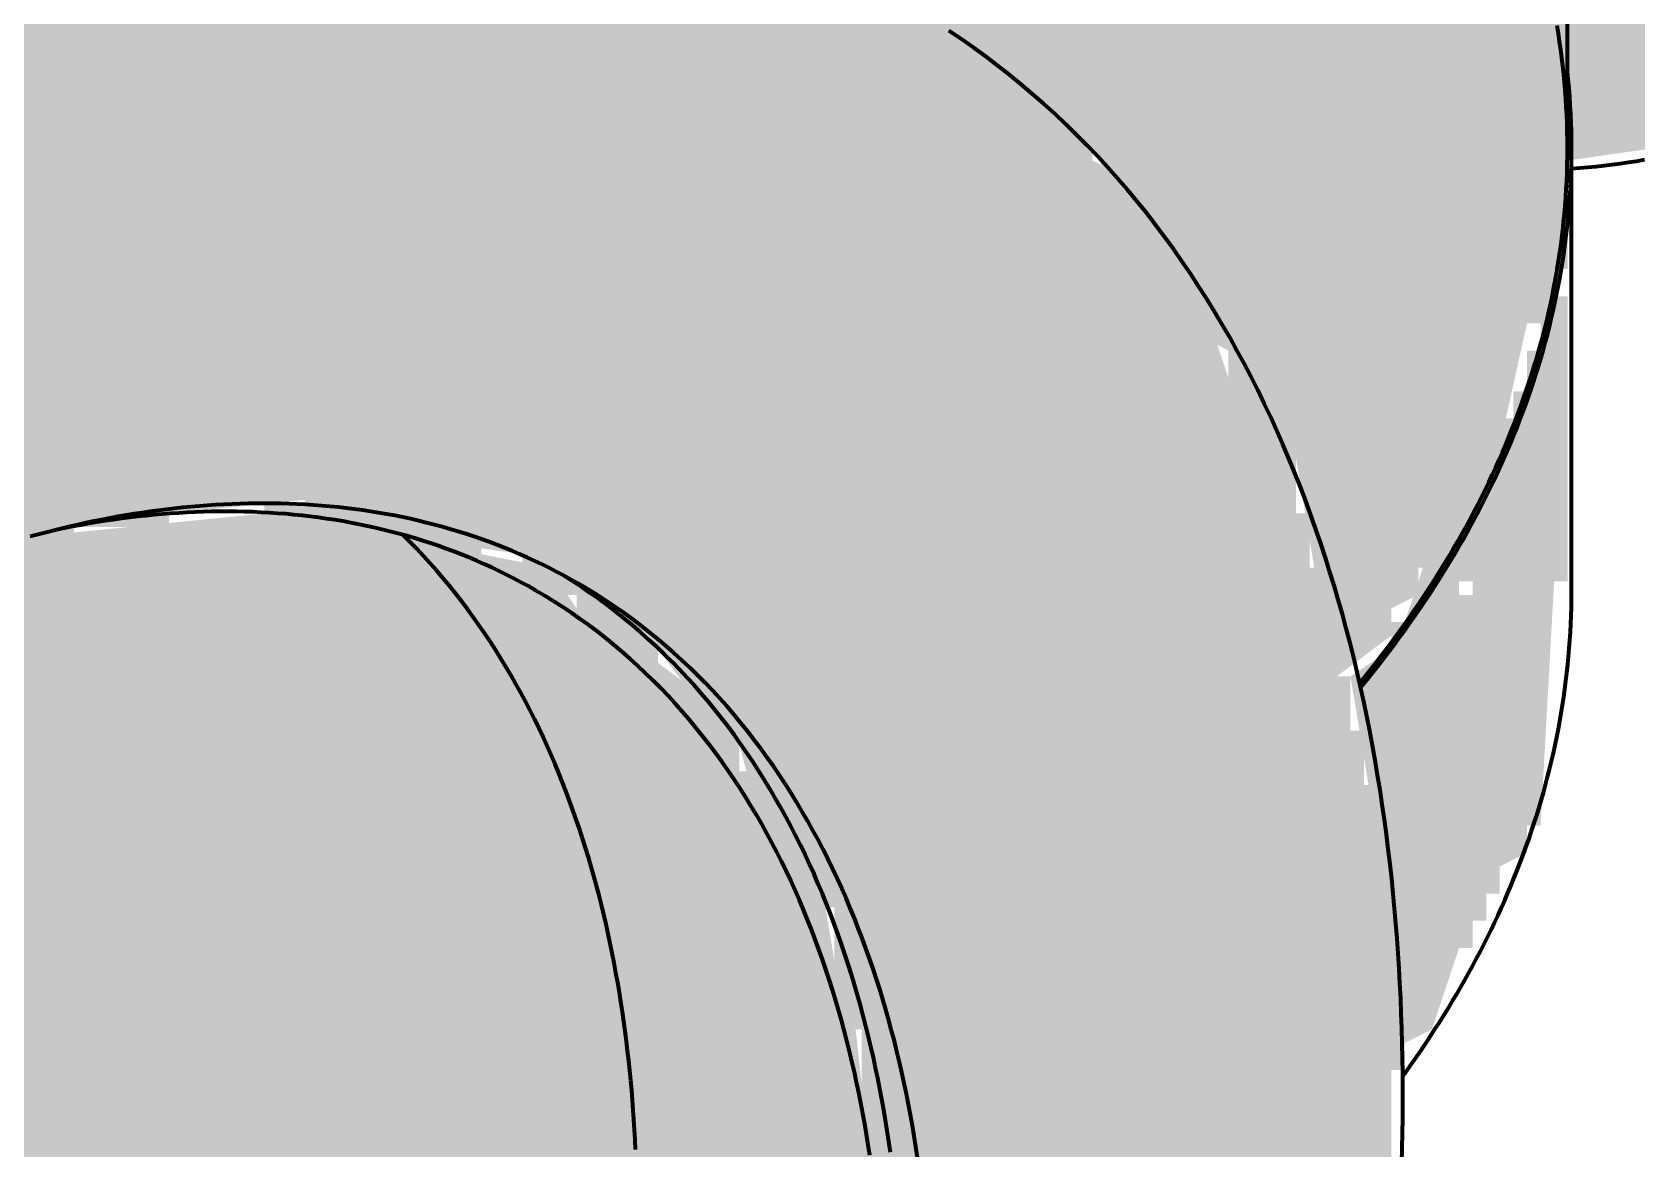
# Model space of a CAD drawing. Header units: millimetres. Extents: x 0 to 420, y 0 to 297.
# Drawn here: x 238.85 to 250.67, y 168.28 to 176.51 of the extents above; entities that cross this region are included whole.
import ezdxf

# ---------------------------------------------------------------- set-up
doc = ezdxf.new("R2010")
doc.units = ezdxf.units.MM
doc.layers.add('01-VISIBLE', color=7, linetype='CONTINUOUS', lineweight=70)
doc.layers.add('13-GRAFICA', color=30, linetype='CONTINUOUS', lineweight=18)

msp = doc.modelspace()

# ---------------------------------------------------------------- hatches: boundary and pattern name
at = {"layer": '13-GRAFICA', "true_color": 0x202020}
h = msp.add_hatch(color=7, dxfattribs=at)
h.dxf.hatch_style = 1
h.paths.add_polyline_path([(250.1581, 180.9606), (250.3581, 180.9606), (250.4581, 180.7606), (250.6581, 180.7606), (250.6581, 180.6606), (250.8581, 180.6606), (250.8581, 180.5606), (251.0581, 180.5606), (251.0581, 180.4606), (251.2581, 180.4606), (251.2581, 180.3606), (251.5581, 180.3606), (251.5581, 180.2606), (251.7581, 180.2606), (251.7581, 180.1606), (251.9581, 180.1606), (251.9581, 180.0606), (252.2581, 180.0606), (252.2581, 180.1606), (252.3581, 180.1606), (252.3581, 181.0606), (252.4581, 181.0606), (252.4581, 186.1606), (252.5581, 186.1606), (252.6581, 189.0606), (252.7581, 189.0606), (252.7581, 190.0606), (252.8581, 190.0606), (252.9581, 191.5606), (253.0581, 191.5606), (253.1581, 192.7606), (253.2581, 192.7606), (253.2581, 193.2606), (253.3581, 193.2606), (253.3581, 193.8606), (253.4581, 193.8606), (253.4581, 194.4606), (253.5581, 194.4606), (253.5581, 195.0606), (253.6581, 195.0606), (253.6581, 195.6606), (253.7581, 195.6606), (253.7581, 196.2606), (253.8581, 196.2606), (253.8581, 196.8606), (253.9581, 196.8606), (253.9581, 197.4606), (254.0581, 197.4606), (254.0581, 198.0606), (254.1581, 198.0606), (254.2581, 199.5606), (254.3581, 199.5606), (254.5581, 204.5606), (254.4581, 204.5606), (254.4581, 206.6606), (254.3581, 206.6606), (254.2581, 208.9606), (254.1581, 208.9606), (254.0581, 210.5606), (253.9581, 210.5606), (253.9581, 211.2606), (253.8581, 211.2606), (253.8581, 211.9606), (253.7581, 211.9606), (253.7581, 212.6606), (253.6581, 212.6606), (253.6581, 213.3606), (253.5581, 213.3606), (253.3581, 215.4606), (253.2581, 215.4606), (253.2581, 216.1606), (253.1581, 216.1606), (253.0581, 217.5606), (252.9581, 217.5606), (252.8581, 219.3606), (252.7581, 219.3606), (252.7581, 220.4606), (252.6581, 220.4606), (252.5581, 223.5606), (252.4581, 223.5606), (252.4581, 228.7606), (252.3581, 228.7606), (252.3581, 229.8606), (252.2581, 229.8606), (252.2581, 230.2606), (252.1581, 230.2606), (252.1581, 230.7606), (252.0581, 230.7606), (252.0581, 231.1606), (251.9581, 231.1606), (251.9581, 231.6606), (251.8581, 231.6606), (251.8581, 231.8606), (251.7581, 231.8606), (251.7581, 232.1606), (251.6581, 232.1606), (251.6581, 232.4606), (251.5581, 232.4606), (251.3581, 233.3606), (251.2581, 233.3606), (251.2581, 233.5606), (251.1581, 233.5606), (251.1581, 233.7606), (251.0581, 233.7606), (251.0581, 233.9606), (250.9581, 233.9606), (250.9581, 234.1606), (250.8581, 234.1606), (250.8581, 234.3606), (250.7581, 234.3606), (250.7581, 234.5606), (250.6581, 234.5606), (250.6581, 234.8606), (250.5581, 234.8606), (250.4581, 235.2606), (250.2581, 235.3606), (250.1581, 235.7606), (249.9581, 235.8606), (249.9581, 236.0606), (249.7581, 236.1606), (249.7581, 236.3606), (249.5581, 236.4606), (249.5581, 236.6606), (249.4581, 236.6606), (249.4581, 236.8606), (249.1581, 237.0606), (249.1581, 237.2606), (249.0581, 237.2606), (249.0581, 237.3606), (248.7581, 237.5606), (248.7581, 237.7606), (248.2581, 238.1606), (248.2581, 238.3606), (247.9581, 238.4606), (247.9581, 238.5606), (247.6581, 238.7606), (247.6581, 241.5606), (247.5581, 241.5606), (247.5581, 242.2606), (247.4581, 242.2606), (247.4581, 242.6606), (247.3581, 242.6606), (247.3581, 242.9606), (247.2581, 242.9606), (247.2581, 243.3606), (247.1581, 243.3606), (247.1581, 243.5606), (247.0581, 243.5606), (247.0581, 243.7606), (246.9581, 243.7606), (246.7581, 244.3606), (246.5581, 244.4606), (246.4581, 244.8606), (246.7581, 244.8606), (246.7581, 244.9606), (247.7581, 244.9606), (247.7581, 245.0606), (248.2581, 245.0606), (248.2581, 244.9606), (249.0581, 244.8606), (249.0581, 244.7606), (249.3581, 244.7606), (249.3581, 244.6606), (249.7581, 244.6606), (249.7581, 244.5606), (249.9581, 244.5606), (250.0581, 244.3606), (250.6581, 244.1606), (250.7581, 243.9606), (250.9581, 243.9606), (250.9581, 243.8606), (251.1581, 243.8606), (251.2581, 243.6606), (251.4581, 243.6606), (251.5581, 243.4606), (251.7581, 243.4606), (252.3581, 242.7606), (252.5581, 242.7606), (252.5581, 242.6606), (253.7581, 241.5606), (253.7581, 241.3606), (253.8581, 241.3606), (253.8581, 241.2606), (254.2581, 240.9606), (254.2581, 240.7606), (254.6581, 240.4606), (254.6581, 240.2606), (254.8581, 240.1606), (254.8581, 239.9606), (254.9581, 239.9606), (255.0581, 239.6606), (255.2581, 239.5606), (255.3581, 239.1606), (255.4581, 239.1606), (255.5581, 238.8606), (255.7581, 238.7606), (255.7581, 238.5606), (255.8581, 238.5606), (255.8581, 238.3606), (255.9581, 238.3606), (255.9581, 238.1606), (256.0581, 238.1606), (256.0581, 237.9606), (256.1581, 237.9606), (256.1581, 237.7606), (256.2581, 237.7606), (256.2581, 237.5606), (256.3581, 237.5606), (256.3581, 237.3606), (256.4581, 237.3606), (256.4581, 237.1606), (256.5581, 237.1606), (256.5581, 236.9606), (256.6581, 236.9606), (256.6581, 236.7606), (256.7581, 236.7606), (256.7581, 236.5606), (256.8581, 236.5606), (256.8581, 236.3606), (256.9581, 236.3606), (256.9581, 236.0606), (257.0581, 236.0606), (257.0581, 235.7606), (257.1581, 235.7606), (257.1581, 235.4606), (257.2581, 235.4606), (257.4581, 234.5606), (257.5581, 234.5606), (257.5581, 234.3606), (257.6581, 234.3606), (257.6581, 233.8606), (257.7581, 233.8606), (257.8581, 232.9606), (257.9581, 232.9606), (258.0581, 232.0606), (258.1581, 232.0606), (258.1581, 230.8606), (258.2581, 230.8606), (258.2581, 225.7606), (258.3581, 225.7606), (258.3581, 224.0606), (258.4581, 224.0606), (258.5581, 221.4606), (258.6581, 221.4606), (258.7581, 219.7606), (258.8581, 219.7606), (258.8581, 219.0606), (258.9581, 219.0606), (258.9581, 218.3606), (259.0581, 218.3606), (259.2581, 216.2606), (259.3581, 216.2606), (259.3581, 215.5606), (259.4581, 215.5606), (259.4581, 214.8606), (259.5581, 214.8606), (259.7581, 212.7606), (259.8581, 212.7606), (259.9581, 211.1606), (260.0581, 211.1606), (260.1581, 208.8606), (260.2581, 208.8606), (260.2581, 206.7606), (260.3581, 206.7606), (260.3581, 204.4606), (260.2581, 204.4606), (260.2581, 202.5606), (260.1581, 202.5606), (260.0581, 200.4606), (259.9581, 200.4606), (259.9581, 199.7606), (259.8581, 199.7606), (259.8581, 199.1606), (259.7581, 199.1606), (259.7581, 198.5606), (259.6581, 198.5606), (259.4581, 196.7606), (259.3581, 196.7606), (259.2581, 195.6606), (259.1581, 195.6606), (259.1581, 195.0606), (259.0581, 195.0606), (259.0581, 194.4606), (258.9581, 194.4606), (258.9581, 193.8606), (258.8581, 193.8606), (258.8581, 193.2606), (258.7581, 193.2606), (258.6581, 191.7606), (258.5581, 191.7606), (258.5581, 190.7606), (258.4581, 190.7606), (258.3581, 187.7606), (258.2581, 187.7606), (258.2581, 182.8606), (258.1581, 182.8606), (258.1581, 181.9606), (258.0581, 181.9606), (257.9581, 181.1606), (257.8581, 181.1606), (257.8581, 180.9606), (257.7581, 180.9606), (257.7581, 180.6606), (257.6581, 180.6606), (257.6581, 180.3606), (257.5581, 180.3606), (257.4581, 179.8606), (257.0581, 179.5606), (257.0581, 179.3606), (256.7581, 179.1606), (256.7581, 178.9606), (256.6581, 178.9606), (256.2581, 178.4606), (256.0581, 178.4606), (256.0581, 178.3606), (255.8581, 178.3606), (255.7581, 178.1606), (255.1581, 177.9606), (255.0581, 177.7606), (254.7581, 177.7606), (254.5581, 177.4606), (253.9581, 177.2606), (253.8581, 177.0606), (253.6581, 177.0606), (253.6581, 176.9606), (253.4581, 176.9606), (253.4581, 176.8606), (253.2581, 176.8606), (253.2581, 176.7606), (252.9581, 176.7606), (252.7581, 176.4606), (252.5581, 176.4606), (252.4581, 176.2606), (252.0581, 176.1606), (251.9581, 175.9606), (251.7581, 175.9606), (251.7581, 175.8606), (251.5581, 175.8606), (251.5581, 175.7606), (250.1581, 175.5606)])
at = {"layer": '13-GRAFICA', "true_color": 0xb21820}
h = msp.add_hatch(color=7, dxfattribs=at)
h.dxf.hatch_style = 1
h.paths.add_polyline_path([(224.6581, 220.7606), (224.6581, 220.6606), (224.9581, 220.6606), (224.9581, 220.5606), (225.2581, 220.5606), (225.2581, 220.4606), (225.5581, 220.4606), (225.5581, 220.3606), (226.4581, 220.1606), (226.4581, 220.0606), (226.6581, 220.0606), (226.6581, 219.9606), (226.9581, 219.9606), (226.9581, 219.8606), (227.2581, 219.8606), (227.2581, 219.7606), (227.5581, 219.7606), (227.5581, 219.6606), (228.5581, 219.5606), (228.5581, 219.4606), (229.0581, 219.4606), (229.0581, 219.3606), (229.6581, 219.3606), (229.6581, 219.2606), (230.1581, 219.2606), (230.1581, 219.1606), (230.7581, 219.1606), (230.7581, 219.0606), (231.2581, 219.0606), (231.2581, 218.9606), (234.0581, 218.9606), (234.0581, 218.8606), (236.4581, 218.9606), (236.4581, 219.0606), (237.3581, 219.0606), (237.3581, 219.1606), (238.9581, 219.2606), (238.9581, 219.3606), (239.3581, 219.3606), (239.3581, 219.4606), (239.7581, 219.4606), (239.7581, 219.5606), (240.9581, 219.7606), (240.9581, 219.8606), (241.2581, 219.8606), (241.2581, 219.9606), (242.0581, 220.0606), (242.0581, 220.1606), (242.3581, 220.1606), (242.3581, 220.2606), (242.5581, 220.2606), (242.5581, 220.3606), (242.8581, 220.3606), (242.8581, 220.4606), (243.0581, 220.4606), (243.0581, 220.5606), (243.2581, 220.5606), (243.2581, 220.6606), (243.4581, 220.6606), (243.4581, 220.7606), (243.6581, 220.7606), (243.6581, 220.8606), (243.9581, 220.8606), (243.9581, 220.9606), (244.1581, 220.9606), (244.1581, 221.0606), (244.3581, 221.0606), (244.3581, 221.1606), (244.8581, 221.2606), (244.8581, 221.3606), (245.1581, 221.4606), (245.1581, 210.6606), (245.0581, 210.6606), (245.0581, 210.4606), (244.8581, 210.3606), (244.8581, 210.1606), (244.6581, 210.0606), (244.6581, 209.8606), (244.3581, 209.6606), (244.3581, 209.4606), (244.2581, 209.4606), (244.1581, 209.1606), (244.0581, 209.1606), (244.0581, 204.1606), (244.2581, 204.1606), (244.2581, 204.0606), (244.6581, 204.1606), (244.7581, 204.3606), (245.3581, 204.5606), (245.4581, 204.7606), (245.8581, 204.8606), (245.9581, 205.0606), (246.1581, 205.0606), (246.1581, 205.1606), (246.3581, 205.1606), (246.3581, 205.2606), (246.5581, 205.2606), (246.6581, 205.4606), (246.8581, 205.4606), (246.8581, 205.5606), (247.1581, 205.6606), (247.1581, 210.0606), (247.3581, 210.0606), (247.3581, 210.1606), (247.6581, 210.3606), (247.6581, 223.3606), (247.7581, 223.3606), (247.7581, 223.5606), (248.1581, 223.8606), (248.1581, 224.0606), (248.4581, 224.2606), (248.4581, 224.4606), (248.8581, 224.7606), (248.8581, 224.9606), (249.1581, 225.1606), (249.1581, 225.3606), (249.3581, 225.4606), (249.4581, 225.9606), (249.5581, 225.9606), (249.5581, 226.2606), (249.6581, 226.2606), (249.6581, 226.5606), (249.7581, 226.5606), (249.7581, 226.8606), (249.8581, 226.8606), (249.8581, 227.1606), (249.9581, 227.1606), (249.9581, 227.4606), (250.1581, 227.5606), (250.1581, 175.0606), (250.0581, 175.0606), (250.0581, 174.8606), (249.9581, 174.8606), (249.9581, 174.3606), (249.8581, 174.3606), (249.6581, 173.4606), (249.5581, 173.4606), (249.5581, 173.2606), (249.4581, 173.2606), (249.4581, 172.8606), (249.1581, 172.7606), (249.1581, 172.5606), (249.0581, 172.5606), (249.0581, 172.3606), (248.8581, 172.2606), (248.8581, 172.0606), (248.4581, 171.7606), (248.4581, 172.1606), (248.3581, 172.1606), (248.1581, 173.3606), (247.9581, 173.4606), (247.8581, 173.8606), (247.6581, 173.9606), (247.6581, 174.1606), (247.4581, 174.2606), (247.3581, 174.6606), (247.1581, 174.7606), (247.0581, 175.1606), (246.8581, 175.2606), (246.8581, 175.4606), (246.7581, 175.4606), (246.6581, 175.6606), (246.4581, 175.6606), (246.2581, 175.9606), (246.0581, 175.9606), (245.8581, 176.2606), (245.6581, 176.2606), (245.5581, 176.4606), (245.3581, 176.4606), (245.1581, 176.7606), (244.9581, 176.7606), (244.9581, 176.8606), (244.6581, 176.9606), (244.5581, 177.1606), (243.9581, 177.3606), (243.8581, 177.5606), (243.4581, 177.6606), (243.3581, 177.8606), (243.1581, 177.8606), (243.1581, 177.9606), (242.7581, 178.0606), (242.6581, 178.2606), (242.0581, 178.4606), (241.9581, 178.6606), (241.3581, 178.8606), (241.2581, 179.0606), (240.8581, 179.1606), (240.7581, 179.3606), (240.5581, 179.3606), (240.5581, 179.4606), (240.0581, 179.4606), (240.0581, 179.5606), (239.6581, 179.5606), (239.6581, 179.6606), (239.1581, 179.6606), (239.1581, 179.7606), (238.7581, 179.7606), (238.7581, 179.8606), (238.2581, 179.8606), (238.2581, 179.9606), (238.4581, 179.9606), (238.4581, 180.0606), (240.2581, 180.2606), (240.2581, 180.3606), (240.5581, 180.3606), (240.5581, 180.4606), (240.9581, 180.4606), (240.9581, 180.5606), (241.2581, 180.5606), (241.2581, 180.6606), (241.5581, 180.6606), (241.5581, 180.7606), (241.8581, 180.7606), (241.8581, 180.8606), (242.1581, 180.8606), (242.1581, 180.9606), (242.4581, 180.9606), (242.4581, 181.0606), (242.7581, 181.0606), (242.7581, 181.1606), (243.6581, 181.3606), (243.6581, 181.4606), (244.2581, 181.6606), (244.3581, 181.8606), (244.5581, 181.8606), (244.5581, 181.9606), (244.7581, 181.9606), (244.7581, 182.0606), (244.9581, 182.0606), (244.9581, 182.1606), (245.1581, 182.1606), (245.1581, 182.2606), (245.7581, 182.4606), (245.8581, 182.6606), (246.4581, 182.8606), (246.9581, 183.4606), (247.1581, 183.4606), (247.7581, 184.1606), (247.9581, 184.1606), (247.9581, 184.2606), (248.4581, 184.6606), (248.4581, 202.3606), (248.3581, 202.3606), (247.9581, 201.8606), (247.7581, 201.8606), (247.2581, 201.2606), (247.0581, 201.2606), (246.5581, 200.6606), (246.3581, 200.6606), (246.2581, 200.4606), (245.8581, 200.3606), (245.7581, 200.1606), (245.5581, 200.1606), (245.5581, 200.0606), (245.3581, 200.0606), (245.3581, 199.9606), (245.1581, 199.9606), (245.1581, 199.8606), (244.9581, 199.8606), (244.9581, 199.7606), (244.3581, 199.5606), (244.2581, 199.3606), (244.0581, 199.3606), (244.0581, 199.2606), (243.8581, 199.2606), (243.8581, 199.1606), (243.6581, 199.1606), (243.6581, 199.0606), (243.3581, 199.0606), (243.3581, 198.9606), (243.0581, 198.9606), (243.0581, 198.8606), (242.7581, 198.8606), (242.7581, 198.7606), (242.4581, 198.7606), (242.4581, 198.6606), (242.1581, 198.6606), (242.1581, 198.5606), (241.8581, 198.5606), (241.8581, 198.4606), (241.5581, 198.4606), (241.5581, 198.3606), (241.2581, 198.3606), (241.2581, 198.2606), (240.9581, 198.2606), (240.9581, 198.1606), (240.6581, 198.1606), (240.6581, 198.0606), (239.7581, 197.9606), (239.7581, 197.8606), (239.0581, 197.8606), (239.0581, 197.7606), (238.4581, 197.7606), (238.4581, 197.6606), (237.8581, 197.6606), (237.8581, 197.5606), (237.2581, 197.5606), (237.2581, 197.4606), (236.5581, 197.4606), (236.5581, 197.3606), (232.1581, 197.3606), (232.1581, 197.4606), (231.3581, 197.4606), (231.3581, 197.5606), (230.4581, 197.5606), (230.4581, 197.6606), (228.9581, 197.7606), (228.9581, 197.8606), (228.6581, 197.8606), (228.6581, 197.9606), (228.2581, 197.9606), (228.2581, 198.0606), (227.4581, 198.1606), (227.4581, 198.2606), (227.1581, 198.2606), (227.1581, 198.3606), (226.7581, 198.3606), (226.7581, 198.4606), (226.3581, 198.4606), (226.3581, 198.5606), (225.6581, 198.6606), (225.6581, 198.7606), (225.4581, 198.7606), (225.4581, 198.8606), (225.2581, 198.8606), (225.2581, 198.9606), (225.0581, 198.9606), (225.0581, 199.0606), (224.8581, 199.0606), (224.8581, 199.1606), (224.5581, 199.1606), (224.5581, 199.2606), (224.5581, 220.7606)])
at = {"layer": '13-GRAFICA', "true_color": 0x202020}
h = msp.add_hatch(color=7, dxfattribs=at)
h.dxf.hatch_style = 1
h.paths.add_polyline_path([(229.5581, 176.3606), (229.7581, 176.3606), (229.7581, 176.4606), (230.0581, 176.5606), (230.2581, 176.8606), (230.4581, 176.8606), (230.5581, 177.0606), (230.7581, 177.0606), (230.9581, 177.3606), (231.1581, 177.3606), (231.3581, 177.6606), (231.5581, 177.6606), (231.6581, 177.8606), (231.8581, 177.8606), (232.0581, 178.1606), (232.2581, 178.1606), (232.2581, 178.2606), (232.4581, 178.2606), (232.4581, 178.3606), (232.6581, 178.3606), (232.6581, 178.4606), (232.8581, 178.4606), (232.8581, 178.5606), (233.0581, 178.5606), (233.0581, 178.6606), (233.3581, 178.6606), (233.3581, 178.7606), (233.5581, 178.7606), (233.5581, 178.8606), (233.7581, 178.8606), (233.7581, 178.9606), (234.0581, 178.9606), (234.0581, 179.0606), (234.2581, 179.0606), (234.2581, 179.1606), (234.4581, 179.1606), (234.4581, 179.2606), (234.6581, 179.2606), (234.6581, 179.3606), (234.9581, 179.3606), (234.9581, 179.4606), (235.1581, 179.4606), (235.1581, 179.5606), (236.3581, 179.6606), (236.3581, 179.7606), (237.0581, 179.7606), (237.0581, 179.8606), (237.7581, 179.8606), (237.7581, 179.9606), (238.2581, 179.9606), (238.2581, 179.8606), (238.7581, 179.8606), (238.7581, 179.7606), (239.6581, 179.6606), (239.6581, 179.5606), (240.0581, 179.5606), (240.0581, 179.4606), (240.5581, 179.4606), (240.5581, 179.3606), (240.7581, 179.3606), (240.8581, 179.1606), (241.2581, 179.0606), (241.3581, 178.8606), (241.9581, 178.6606), (242.0581, 178.4606), (242.2581, 178.4606), (242.2581, 178.3606), (242.6581, 178.2606), (242.7581, 178.0606), (243.3581, 177.8606), (243.4581, 177.6606), (243.8581, 177.5606), (243.9581, 177.3606), (244.5581, 177.1606), (244.6581, 176.9606), (244.8581, 176.9606), (244.9581, 176.7606), (245.1581, 176.7606), (245.1581, 168.3606), (245.0581, 168.3606), (245.0581, 168.7606), (244.9581, 168.7606), (244.9581, 169.1606), (244.8581, 169.1606), (244.8581, 169.6606), (244.7581, 169.6606), (244.7581, 170.0606), (244.6581, 170.0606), (244.6581, 170.2606), (244.4581, 170.3606), (244.3581, 170.7606), (244.1581, 170.8606), (244.0581, 171.2606), (243.8581, 171.3606), (243.8581, 171.5606), (243.7581, 171.5606), (243.4581, 171.9606), (243.2581, 171.9606), (243.0581, 172.2606), (242.8581, 172.2606), (242.8581, 172.3606), (242.7581, 172.3606), (242.6581, 172.5606), (242.4581, 172.5606), (242.4581, 172.6606), (241.7581, 172.7606), (241.7581, 172.8606), (241.2581, 172.8606), (241.2581, 172.9606), (240.8581, 172.9606), (240.8581, 173.0606), (239.8581, 172.9606), (239.8581, 172.8606), (239.1581, 172.8606), (239.1581, 172.7606), (238.5581, 172.7606), (238.5581, 172.6606), (238.3581, 172.6606), (238.3581, 172.5606), (238.1581, 172.5606), (238.1581, 172.4606), (237.9581, 172.4606), (237.9581, 172.3606), (237.6581, 172.3606), (237.6581, 172.2606), (237.4581, 172.2606), (237.4581, 172.1606), (237.2581, 172.1606), (237.2581, 172.0606), (236.9581, 172.0606), (236.9581, 171.9606), (236.5581, 171.8606), (236.4581, 171.6606), (236.2581, 171.6606), (236.1581, 171.4606), (235.9581, 171.4606), (235.7581, 171.1606), (235.5581, 171.1606), (235.4581, 170.9606), (235.2581, 170.9606), (235.0581, 170.6606), (234.8581, 170.6606), (234.7581, 170.4606), (234.5581, 170.4606), (234.5581, 170.3606), (232.3581, 168.2606), (232.3581, 168.0606), (232.0581, 167.8606), (232.0581, 167.6606), (231.8581, 167.5606), (231.8581, 167.3606), (231.5581, 167.1606), (231.5581, 166.9606), (231.2581, 166.7606), (231.2581, 166.5606), (231.0581, 166.4606), (231.0581, 166.2606), (230.9581, 166.2606), (230.9581, 166.1606), (230.7581, 166.0606), (230.7581, 165.8606), (230.5581, 165.7606), (230.5581, 165.5606), (230.4581, 165.5606), (230.4581, 165.3606), (230.3581, 165.3606), (230.3581, 165.1606), (230.2581, 165.1606), (230.2581, 164.9606), (230.1581, 164.9606), (229.9581, 164.3606), (229.7581, 164.2606), (229.7581, 164.0606), (229.6581, 164.0606), (229.6581, 163.8606), (229.5581, 163.8606), (229.5581, 163.6606), (229.4581, 163.6606), (229.4581, 163.4606), (229.3581, 163.4606), (229.3581, 163.2606), (229.2581, 163.2606), (229.2581, 163.0606), (229.1581, 163.0606), (229.0581, 162.4606), (228.9581, 162.4606), (228.9581, 162.2606), (228.8581, 162.2606), (228.6581, 161.3606), (228.5581, 161.3606), (228.5581, 161.1606), (228.4581, 161.1606), (228.4581, 160.8606), (228.3581, 160.8606), (228.3581, 160.5606), (228.2581, 160.5606), (228.2581, 160.2606), (228.1581, 160.2606), (228.1581, 159.6606), (228.0581, 159.6606), (228.0581, 159.1606), (227.9581, 159.1606), (227.9581, 158.6606), (227.8581, 158.6606), (227.8581, 158.0606), (227.7581, 158.0606), (227.7581, 174.5006)])
h = msp.add_hatch(color=7, dxfattribs=at)
h.dxf.hatch_style = 1
h.paths.add_polyline_path([(245.3581, 176.4606), (245.5581, 176.4606), (245.6581, 176.2606), (245.8581, 176.2606), (246.0581, 175.9606), (246.2581, 175.9606), (246.4581, 175.6606), (246.6581, 175.6606), (246.6581, 175.5606), (246.8581, 175.4606), (246.8581, 175.2606), (247.0581, 175.1606), (247.1581, 174.7606), (247.3581, 174.6606), (247.4581, 174.2606), (247.5581, 174.2606), (247.6581, 173.9606), (247.8581, 173.8606), (247.9581, 173.4606), (248.1581, 173.3606), (248.1581, 172.9606), (248.2581, 172.9606), (248.2581, 172.5606), (248.3581, 172.5606), (248.3581, 172.1606), (248.4581, 172.1606), (248.4581, 171.7606), (248.5581, 171.7606), (248.5581, 171.3606), (248.6581, 171.3606), (248.6581, 170.9606), (248.7581, 170.9606), (248.7581, 170.5606), (248.8581, 170.5606), (248.8581, 166.6606), (248.7581, 166.6606), (248.7581, 166.1606), (248.6581, 166.1606), (248.6581, 165.6606), (248.5581, 165.6606), (248.5581, 165.0606), (248.4581, 165.0606), (248.4581, 164.5606), (248.3581, 164.5606), (248.1581, 163.0606), (248.0581, 163.0606), (247.9581, 162.4606), (247.8581, 162.4606), (247.8581, 162.2606), (247.7581, 162.2606), (247.5581, 161.3606), (247.4581, 161.3606), (247.4581, 161.1606), (247.3581, 161.1606), (247.3581, 160.8606), (247.2581, 160.8606), (247.0581, 159.9606), (246.9581, 159.9606), (246.9581, 159.7606), (246.8581, 159.7606), (246.8581, 159.4606), (246.7581, 159.4606), (246.7581, 159.2606), (246.6581, 159.2606), (246.6581, 159.0606), (246.5581, 159.0606), (246.5581, 158.8606), (246.4581, 158.8606), (246.4581, 158.6606), (246.3581, 158.6606), (246.3581, 158.4606), (246.2581, 158.4606), (246.2581, 158.2606), (246.1581, 158.2606), (245.9581, 157.6606), (245.7581, 157.5606), (245.7581, 157.3606), (245.6581, 157.3606), (245.6581, 157.1606), (245.5581, 157.1606), (245.5581, 156.9606), (245.4581, 156.9606), (245.4581, 156.7606), (245.3581, 156.7606), (245.1581, 156.1606), (245.1581, 165.0606), (245.1581, 168.3606), (245.1581, 176.7606)])
at = {"layer": '13-GRAFICA', "true_color": 0xffd200}
h = msp.add_hatch(color=7, dxfattribs=at)
h.dxf.hatch_style = 1
h.paths.add_polyline_path([(249.4581, 173.2606), (249.5581, 173.2606), (249.5581, 173.4606), (249.6581, 173.4606), (249.6581, 173.6606), (249.7581, 173.6606), (249.7581, 173.8606), (249.8581, 173.8606), (249.8581, 174.1606), (249.9581, 174.1606), (249.9581, 174.8606), (250.0581, 174.8606), (250.0581, 175.0606), (250.1581, 175.0606), (250.1581, 174.7606), (250.0581, 174.7606), (250.0581, 174.5606), (250.1581, 174.5606), (250.1581, 172.4606), (250.0581, 172.4606), (249.9581, 170.6606), (249.8581, 170.6606), (249.8581, 170.4606), (249.6581, 170.3606), (249.6581, 170.1606), (249.5581, 170.1606), (249.5581, 169.9606), (249.4581, 169.9606), (249.4581, 172.3606), (249.4581, 172.4606), (249.4581, 172.8606)])
at = {"layer": '13-GRAFICA', "true_color": 0xa5a8ac}
h = msp.add_hatch(color=7, dxfattribs=at)
h.dxf.hatch_style = 1
h.paths.add_polyline_path([(238.5581, 172.6606), (238.5581, 172.7606), (240.5581, 172.9606), (240.5581, 173.0606), (241.2581, 172.9606), (241.2581, 172.8606), (241.7581, 172.8606), (241.7581, 172.7606), (242.1581, 172.7606), (242.1581, 172.6606), (242.6581, 172.5606), (242.8581, 172.2606), (243.0581, 172.2606), (243.2581, 171.9606), (243.4581, 171.9606), (243.4581, 171.8606), (243.8581, 171.5606), (243.8581, 171.3606), (244.0581, 171.2606), (244.0581, 171.0606), (244.1581, 171.0606), (244.1581, 170.8606), (244.3581, 170.7606), (244.4581, 170.3606), (244.6581, 170.2606), (244.7581, 169.6606), (244.8581, 169.6606), (244.9581, 168.7606), (245.0581, 168.7606), (245.0581, 168.3606), (245.1581, 168.3606), (245.1581, 165.0606), (245.0581, 165.0606), (245.0581, 164.4606), (244.9581, 164.4606), (244.7581, 162.9606), (244.6581, 162.9606), (244.6581, 162.5606), (244.5581, 162.5606), (244.5581, 162.3606), (244.4581, 162.3606), (244.4581, 162.0606), (244.3581, 162.0606), (244.1581, 161.1606), (244.0581, 161.1606), (244.0581, 160.9606), (243.9581, 160.9606), (243.7581, 160.0606), (243.6581, 160.0606), (243.5581, 159.6606), (243.3581, 159.5606), (243.3581, 159.3606), (243.2581, 159.3606), (243.2581, 159.1606), (243.1581, 159.1606), (243.1581, 158.9606), (243.0581, 158.9606), (243.0581, 158.7606), (242.9581, 158.7606), (242.7581, 158.1606), (242.5581, 158.0606), (242.5581, 157.8606), (242.4581, 157.8606), (242.2581, 157.2606), (241.9581, 157.0606), (241.9581, 156.8606), (241.7581, 156.7606), (241.7581, 156.5606), (241.4581, 156.3606), (241.4581, 156.1606), (241.1581, 155.9606), (241.1581, 155.7606), (240.9581, 155.6606), (240.9581, 155.4606), (240.6581, 155.2606), (240.6581, 155.0606), (240.5581, 155.0606), (238.4581, 152.8693), (238.4581, 161.1606), (238.4581, 161.7606), (238.4581, 172.6606)])
at = {"layer": '13-GRAFICA', "true_color": 0xffd200}
h = msp.add_hatch(color=7, dxfattribs=at)
h.dxf.hatch_style = 1
h.paths.add_polyline_path([(248.5581, 171.7606), (248.8581, 171.9606), (248.8581, 172.1606), (248.9581, 172.1606), (249.1581, 172.7606), (249.3581, 172.8273), (249.3581, 172.4606), (249.3581, 172.3606), (249.3581, 169.7606), (249.1581, 169.1606), (248.9581, 169.0606), (248.9581, 168.8606), (248.8581, 168.8606), (248.8581, 170.5606), (248.7581, 170.5606)])
h = msp.add_hatch(color=7, dxfattribs=at)
h.dxf.hatch_style = 1
h.paths.add_polyline_path([(249.4581, 172.8606), (249.4581, 172.4606), (249.3581, 172.4606), (249.3581, 172.8273)])
h = msp.add_hatch(color=7, dxfattribs=at)
h.dxf.hatch_style = 1
h.paths.add_polyline_path([(249.4581, 169.7606), (249.3581, 169.7606), (249.3581, 172.3606), (249.4581, 172.3606), (249.4581, 169.9606)])

# ---------------------------------------------------------------- linework, layer by layer
at = {"layer": '01-VISIBLE'}
for p, q in [((250.1562, 175.6531), (250.1562, 227.9088)), ((250.1862, 172.3871), (250.1862, 175.6531))]:
    msp.add_line(p, q, dxfattribs=at)
for points in [[(248.936, 168.1744), (248.9389, 168.2847), (248.9412, 168.395), (248.9427, 168.5054), (248.9434, 168.6157), (248.9435, 168.7261), (248.9428, 168.8364), (248.9413, 168.9468), (248.9391, 169.0571), (248.9361, 169.1674), (248.9324, 169.2777), (248.9278, 169.388), (248.9225, 169.4982), (248.9163, 169.6084), (248.9094, 169.7185), (248.9016, 169.8286), (248.893, 169.9386), (248.8835, 170.0486), (248.8732, 170.1584), (248.8619, 170.2682), (248.8499, 170.3779), (248.8369, 170.4875), (248.823, 170.597), (248.8082, 170.7063), (248.7925, 170.8156), (248.7759, 170.9246), (248.7583, 171.0336), (248.7397, 171.1424), (248.7201, 171.251), (248.6996, 171.3594), (248.6781, 171.4676), (248.6555, 171.5757), (248.632, 171.6835), (248.6074, 171.791), (248.5817, 171.8984), (248.555, 172.0054), (248.5271, 172.1122), (248.4982, 172.2187), (248.4682, 172.3249), (248.4371, 172.4308), (248.4048, 172.5363), (248.3714, 172.6415), (248.3368, 172.7463), (248.301, 172.8507), (248.264, 172.9546), (248.2258, 173.0582), (248.1864, 173.1613), (248.1458, 173.2639), (248.1039, 173.3659), (248.0608, 173.4675), (248.0164, 173.5685), (247.9706, 173.669), (247.9236, 173.7688), (247.8753, 173.868), (247.8256, 173.9666), (247.7746, 174.0644), (247.7223, 174.1616), (247.6686, 174.258), (247.6135, 174.3536), (247.5571, 174.4484), (247.4992, 174.5424), (247.44, 174.6355), (247.3793, 174.7277), (247.3173, 174.819), (247.2538, 174.9092), (247.189, 174.9985), (247.1227, 175.0867), (247.055, 175.1739), (246.9858, 175.2599), (246.9153, 175.3447), (246.8433, 175.4284), (246.7699, 175.5108), (246.6952, 175.592), (246.619, 175.6718), (246.5414, 175.7503), (246.4625, 175.8274), (246.3822, 175.9031), (246.3005, 175.9773), (246.2175, 176.0501), (246.1332, 176.1213), (246.0476, 176.1909), (245.9608, 176.259), (245.8726, 176.3254), (245.7833, 176.3902), (245.6928, 176.4533), (245.601, 176.5146)], [(250.1562, 175.6531), (250.1558, 175.7135), (250.1548, 175.774), (250.1531, 175.8345), (250.1507, 175.8949), (250.1476, 175.9553), (250.1438, 176.0157), (250.1394, 176.076), (250.1343, 176.1362), (250.1285, 176.1964), (250.122, 176.2566), (250.1148, 176.3166), (250.107, 176.3766), (250.0985, 176.4365), (250.0894, 176.4963), (250.0796, 176.5559)], [(250.1862, 175.6531), (250.1858, 175.7161), (250.1847, 175.779), (250.1828, 175.842), (250.1802, 175.905), (250.1769, 175.9679), (250.1728, 176.0307), (250.168, 176.0936), (250.1625, 176.1563), (250.1562, 176.219)], [(248.6259, 171.7106), (248.6641, 171.7578), (248.7021, 171.8053), (248.7397, 171.853), (248.7769, 171.901), (248.8138, 171.9493), (248.8504, 171.9979), (248.8865, 172.0467), (248.9223, 172.0958), (248.9577, 172.1452), (248.9927, 172.1949), (249.0274, 172.2448), (249.0616, 172.295), (249.0954, 172.3455), (249.1288, 172.3963), (249.1618, 172.4473), (249.1944, 172.4986), (249.2266, 172.5502), (249.2583, 172.602), (249.2895, 172.6541), (249.3204, 172.7065), (249.3508, 172.7591), (249.3807, 172.812), (249.4101, 172.8652), (249.4391, 172.9186), (249.4676, 172.9722), (249.4956, 173.0262), (249.5231, 173.0803), (249.5502, 173.1348), (249.5767, 173.1894), (249.6027, 173.2444), (249.6282, 173.2995), (249.6531, 173.3549), (249.6776, 173.4106), (249.7015, 173.4664), (249.7248, 173.5225), (249.7476, 173.5789), (249.7699, 173.6354), (249.7916, 173.6922), (249.8127, 173.7492), (249.8332, 173.8064), (249.8532, 173.8638), (249.8725, 173.9214), (249.8913, 173.9792), (249.9095, 174.0371), (249.927, 174.0953), (249.944, 174.1537), (249.9603, 174.2122), (249.9761, 174.2709), (249.9912, 174.3298), (250.0056, 174.3888), (250.0194, 174.448), (250.0326, 174.5073), (250.0452, 174.5667), (250.057, 174.6263), (250.0683, 174.6861), (250.0788, 174.7459), (250.0887, 174.8059), (250.098, 174.8659), (250.1066, 174.9261), (250.1145, 174.9863), (250.1217, 175.0467), (250.1282, 175.1071), (250.1341, 175.1676), (250.1392, 175.2281), (250.1437, 175.2887), (250.1475, 175.3494), (250.1506, 175.4101), (250.1531, 175.4708), (250.1548, 175.5315), (250.1558, 175.5923), (250.1562, 175.6531)], [(248.6259, 171.7106), (248.6641, 171.7578), (248.7021, 171.8053), (248.7397, 171.853), (248.7769, 171.901), (248.8138, 171.9493), (248.8504, 171.9979), (248.8865, 172.0467), (248.9223, 172.0958), (248.9577, 172.1452), (248.9927, 172.1949), (249.0274, 172.2448), (249.0616, 172.295), (249.0954, 172.3455), (249.1288, 172.3963), (249.1618, 172.4473), (249.1944, 172.4986), (249.2266, 172.5502), (249.2583, 172.602), (249.2895, 172.6541), (249.3204, 172.7065), (249.3508, 172.7591), (249.3807, 172.812), (249.4101, 172.8652), (249.4391, 172.9186), (249.4676, 172.9722), (249.4956, 173.0262), (249.5231, 173.0803), (249.5502, 173.1348), (249.5767, 173.1894), (249.6027, 173.2444), (249.6282, 173.2995), (249.6531, 173.3549), (249.6776, 173.4106), (249.7015, 173.4664), (249.7248, 173.5225), (249.7476, 173.5789), (249.7699, 173.6354), (249.7916, 173.6922), (249.8127, 173.7492), (249.8332, 173.8064), (249.8532, 173.8638), (249.8725, 173.9214), (249.8913, 173.9792), (249.9095, 174.0371), (249.927, 174.0953), (249.944, 174.1537), (249.9603, 174.2122), (249.9761, 174.2709), (249.9912, 174.3298), (250.0056, 174.3888), (250.0194, 174.448), (250.0326, 174.5073), (250.0452, 174.5667), (250.057, 174.6263), (250.0683, 174.6861), (250.0788, 174.7459), (250.0887, 174.8059), (250.098, 174.8659), (250.1066, 174.9261), (250.1145, 174.9863), (250.1217, 175.0467), (250.1282, 175.1071), (250.1341, 175.1676), (250.1392, 175.2281), (250.1437, 175.2887), (250.1475, 175.3494), (250.1506, 175.4101), (250.1531, 175.4708), (250.1548, 175.5315), (250.1558, 175.5923), (250.1562, 175.6531)], [(248.633, 171.6789), (248.6713, 171.7257), (248.7092, 171.7728), (248.7468, 171.8201), (248.7841, 171.8678), (248.821, 171.9157), (248.8575, 171.9638), (248.8937, 172.0123), (248.9296, 172.061), (248.965, 172.11), (249.0001, 172.1593), (249.0348, 172.2088), (249.0691, 172.2586), (249.103, 172.3087), (249.1365, 172.359), (249.1696, 172.4097), (249.2023, 172.4605), (249.2345, 172.5117), (249.2664, 172.5631), (249.2978, 172.6148), (249.3287, 172.6667), (249.3593, 172.7189), (249.3893, 172.7714), (249.419, 172.8241), (249.4481, 172.8771), (249.4768, 172.9303), (249.505, 172.9838), (249.5327, 173.0376), (249.56, 173.0916), (249.5867, 173.1458), (249.613, 173.2003), (249.6387, 173.255), (249.6639, 173.31), (249.6886, 173.3652), (249.7128, 173.4206), (249.7365, 173.4763), (249.7596, 173.5321), (249.7821, 173.5882), (249.8041, 173.6446), (249.8256, 173.7011), (249.8465, 173.7579), (249.8668, 173.8148), (249.8865, 173.872), (249.9057, 173.9294), (249.9243, 173.9869), (249.9422, 174.0446), (249.9596, 174.1026), (249.9764, 174.1607), (249.9926, 174.2189), (250.0081, 174.2774), (250.023, 174.336), (250.0373, 174.3948), (250.051, 174.4537), (250.064, 174.5127), (250.0764, 174.5719), (250.0882, 174.6312), (250.0993, 174.6907), (250.1097, 174.7502), (250.1195, 174.8099), (250.1287, 174.8697), (250.1371, 174.9296), (250.1449, 174.9895), (250.1521, 175.0496), (250.1585, 175.1097), (250.1643, 175.1699), (250.1694, 175.2302), (250.1739, 175.2905), (250.1776, 175.3508), (250.1807, 175.4112), (250.1831, 175.4717), (250.1848, 175.5321), (250.1858, 175.5926), (250.1862, 175.6531)], [(250.1862, 175.5021), (250.2461, 175.5064), (250.3061, 175.5114), (250.3659, 175.5172), (250.4257, 175.5236), (250.4854, 175.5308), (250.545, 175.5386), (250.6045, 175.5473), (250.6639, 175.5566), (250.7232, 175.5667)], [(242.8692, 172.4447), (242.8168, 172.4744), (242.7639, 172.5035), (242.7107, 172.5317), (242.657, 172.5592), (242.603, 172.5859), (242.5486, 172.6118), (242.4938, 172.637), (242.4387, 172.6614), (242.3833, 172.685), (242.3275, 172.7078), (242.2714, 172.7298), (242.215, 172.751), (242.1583, 172.7715), (242.1013, 172.7911), (242.044, 172.81), (241.9865, 172.8281), (241.9288, 172.8454), (241.8708, 172.8619), (241.8127, 172.8776), (241.7543, 172.8926), (241.6957, 172.9067), (241.6369, 172.9201), (241.578, 172.9328), (241.5189, 172.9447), (241.4597, 172.9558), (241.4003, 172.9661), (241.3408, 172.9757), (241.2812, 172.9846), (241.2214, 172.9927), (241.1616, 173.0001), (241.1017, 173.0067), (241.0417, 173.0127), (240.9817, 173.0179), (240.9216, 173.0224), (240.8614, 173.0262), (240.8012, 173.0293), (240.741, 173.0317), (240.6808, 173.0335), (240.6205, 173.0345), (240.5602, 173.0349), (240.5, 173.0347), (240.4397, 173.0338), (240.3794, 173.0322), (240.3192, 173.03), (240.259, 173.0272), (240.1988, 173.0238), (240.1387, 173.0197), (240.0786, 173.0151), (240.0186, 173.0098), (239.9586, 173.004), (239.8986, 172.9975), (239.8388, 172.9905), (239.779, 172.983), (239.7193, 172.9748), (239.6596, 172.9662), (239.6001, 172.9569), (239.5406, 172.9472), (239.4812, 172.9369), (239.4219, 172.926), (239.3627, 172.9147), (239.3036, 172.9028), (239.2446, 172.8905), (239.1857, 172.8776), (239.1269, 172.8643), (239.0683, 172.8505), (239.0097, 172.8362), (238.9513, 172.8214), (238.893, 172.8062), (238.8348, 172.7905)], [(242.557, 172.394), (242.5043, 172.4239), (242.4511, 172.4531), (242.3975, 172.4814), (242.3435, 172.509), (242.2891, 172.5358), (242.2343, 172.5618), (242.1792, 172.587), (242.1237, 172.6114), (242.0678, 172.635), (242.0116, 172.6578), (241.9551, 172.6798), (241.8982, 172.7009), (241.8411, 172.7213), (241.7837, 172.7408), (241.726, 172.7595), (241.6681, 172.7775), (241.6099, 172.7946), (241.5515, 172.8109), (241.4928, 172.8264), (241.434, 172.8411), (241.375, 172.855), (241.3158, 172.8681), (241.2564, 172.8804), (241.1968, 172.892), (241.1372, 172.9027), (241.0773, 172.9127), (241.0174, 172.9219), (240.9573, 172.9304), (240.8972, 172.9381), (240.8369, 172.945), (240.7766, 172.9512), (240.7162, 172.9567), (240.6558, 172.9614), (240.5952, 172.9654), (240.5347, 172.9687), (240.4741, 172.9713), (240.4135, 172.9731), (240.3528, 172.9743), (240.2922, 172.9748), (240.2316, 172.9746), (240.1709, 172.9738), (240.1103, 172.9723), (240.0497, 172.9701), (239.9891, 172.9673), (239.9286, 172.9638), (239.8681, 172.9597), (239.8076, 172.955), (239.7472, 172.9497), (239.6868, 172.9438), (239.6265, 172.9372), (239.5663, 172.9301), (239.5062, 172.9224), (239.4461, 172.9141), (239.3861, 172.9053), (239.3262, 172.8959), (239.2663, 172.8859), (239.2066, 172.8754), (239.147, 172.8644), (239.0875, 172.8528), (239.028, 172.8407)], [(243.2931, 168.2749), (243.2896, 168.3477), (243.2856, 168.4204), (243.2811, 168.4932), (243.276, 168.5659), (243.2705, 168.6386), (243.2644, 168.7112), (243.2578, 168.7838), (243.2507, 168.8563), (243.243, 168.9288), (243.2348, 169.0012), (243.2261, 169.0735), (243.2168, 169.1458), (243.2069, 169.218), (243.1964, 169.2902), (243.1854, 169.3622), (243.1738, 169.4341), (243.1616, 169.506), (243.1488, 169.5777), (243.1354, 169.6494), (243.1214, 169.7209), (243.1067, 169.7923), (243.0914, 169.8636), (243.0755, 169.9347), (243.059, 170.0057), (243.0418, 170.0765), (243.0239, 170.1471), (243.0054, 170.2176), (242.9861, 170.2879), (242.9663, 170.358), (242.9457, 170.4279), (242.9244, 170.4976), (242.9024, 170.5671), (242.8797, 170.6364), (242.8562, 170.7054), (242.8321, 170.7741), (242.8072, 170.8426), (242.7815, 170.9108), (242.7551, 170.9788), (242.7279, 171.0464), (242.7, 171.1137), (242.6712, 171.1807), (242.6417, 171.2473), (242.6114, 171.3136), (242.5803, 171.3795), (242.5484, 171.445), (242.5156, 171.5101), (242.4821, 171.5748), (242.4477, 171.6391), (242.4124, 171.7029), (242.3764, 171.7662), (242.3394, 171.829), (242.3017, 171.8914), (242.263, 171.9532), (242.2236, 172.0144), (242.1832, 172.0751), (242.142, 172.1352), (242.0999, 172.1947), (242.0569, 172.2536), (242.0131, 172.3118), (241.9684, 172.3694), (241.9228, 172.4262), (241.8764, 172.4824), (241.829, 172.5378), (241.7808, 172.5925), (241.7318, 172.6464), (241.6819, 172.6995), (241.6311, 172.7517), (241.5794, 172.8032)], [(245.1697, 168.2564), (245.1585, 168.3344), (245.1466, 168.4124), (245.1341, 168.4902), (245.1209, 168.568), (245.107, 168.6456), (245.0924, 168.723), (245.0771, 168.8004), (245.061, 168.8776), (245.0443, 168.9546), (245.0268, 169.0315), (245.0086, 169.1082), (244.9896, 169.1847), (244.9698, 169.261), (244.9493, 169.3372), (244.928, 169.4131), (244.9058, 169.4887), (244.8829, 169.5642), (244.8592, 169.6394), (244.8346, 169.7143), (244.8092, 169.7889), (244.783, 169.8633), (244.7559, 169.9373), (244.728, 170.011), (244.6991, 170.0844), (244.6694, 170.1574), (244.6388, 170.2301), (244.6073, 170.3024), (244.5749, 170.3742), (244.5415, 170.4457), (244.5073, 170.5167), (244.4721, 170.5872), (244.4359, 170.6573), (244.3988, 170.7269), (244.3607, 170.7959), (244.3217, 170.8644), (244.2817, 170.9323), (244.2407, 170.9997), (244.1987, 171.0664), (244.1557, 171.1325), (244.1117, 171.1979), (244.0668, 171.2627), (244.0208, 171.3268), (243.9738, 171.3901), (243.9258, 171.4526), (243.8768, 171.5144), (243.8268, 171.5753), (243.7758, 171.6355), (243.7238, 171.6947), (243.6708, 171.7531), (243.6168, 171.8105), (243.5618, 171.867), (243.5059, 171.9226), (243.4489, 171.9771), (243.391, 172.0306), (243.3322, 172.0831), (243.2724, 172.1345), (243.2117, 172.1848), (243.1501, 172.234), (243.0876, 172.282), (243.0242, 172.3289), (242.9599, 172.3746), (242.8948, 172.4191), (242.8289, 172.4624), (242.7622, 172.5044)], [(245.37, 168.2164), (245.358, 168.2949), (245.3453, 168.3734), (245.3319, 168.4517), (245.3179, 168.5299), (245.3031, 168.6079), (245.2876, 168.6859), (245.2714, 168.7636), (245.2544, 168.8413), (245.2367, 168.9187), (245.2182, 168.996), (245.1989, 169.0731), (245.1789, 169.15), (245.1581, 169.2267), (245.1365, 169.3031), (245.1141, 169.3793), (245.0908, 169.4553), (245.0668, 169.531), (245.0418, 169.6065), (245.0161, 169.6816), (244.9895, 169.7565), (244.962, 169.8311), (244.9336, 169.9053), (244.9044, 169.9791), (244.8742, 170.0527), (244.8431, 170.1258), (244.8111, 170.1985), (244.7782, 170.2708), (244.7444, 170.3427), (244.7096, 170.4141), (244.6738, 170.4851), (244.6371, 170.5556), (244.5994, 170.6255), (244.5608, 170.6949), (244.5211, 170.7638), (244.4805, 170.832), (244.4388, 170.8997), (244.3962, 170.9667), (244.3525, 171.0331), (244.3078, 171.0988), (244.2621, 171.1638), (244.2154, 171.2281), (244.1677, 171.2916), (244.1189, 171.3544), (244.0692, 171.4163), (244.0184, 171.4774), (243.9666, 171.5376), (243.9137, 171.597), (243.8599, 171.6554), (243.805, 171.7129), (243.7492, 171.7694), (243.6923, 171.8249), (243.6345, 171.8794), (243.5757, 171.9329), (243.516, 171.9852), (243.4553, 172.0365), (243.3937, 172.0866), (243.3311, 172.1356), (243.2677, 172.1835), (243.2033, 172.2301), (243.1382, 172.2755), (243.0721, 172.3197), (243.0053, 172.3626), (242.9376, 172.4043), (242.8692, 172.4447)], [(245.0182, 168.2328), (245.0064, 168.3101), (244.9939, 168.3872), (244.9807, 168.4643), (244.9669, 168.5413), (244.9523, 168.6181), (244.9371, 168.6948), (244.9211, 168.7713), (244.9044, 168.8477), (244.887, 168.924), (244.8688, 169), (244.8498, 169.0759), (244.8301, 169.1515), (244.8096, 169.227), (244.7884, 169.3022), (244.7663, 169.3773), (244.7434, 169.452), (244.7197, 169.5266), (244.6952, 169.6008), (244.6699, 169.6748), (244.6437, 169.7485), (244.6166, 169.8218), (244.5887, 169.8949), (244.5599, 169.9676), (244.5302, 170.0399), (244.4997, 170.1119), (244.4682, 170.1834), (244.4358, 170.2546), (244.4025, 170.3254), (244.3682, 170.3956), (244.3331, 170.4655), (244.2969, 170.5348), (244.2598, 170.6037), (244.2218, 170.672), (244.1827, 170.7397), (244.1427, 170.8069), (244.1018, 170.8735), (244.0598, 170.9395), (244.0168, 171.0048), (243.9729, 171.0695), (243.9279, 171.1334), (243.8819, 171.1967), (243.8349, 171.2592), (243.787, 171.3209), (243.738, 171.3819), (243.688, 171.442), (243.637, 171.5013), (243.585, 171.5597), (243.532, 171.6172), (243.478, 171.6738), (243.4231, 171.7294), (243.3672, 171.784), (243.3102, 171.8377), (243.2524, 171.8903), (243.1936, 171.9418), (243.1339, 171.9923), (243.0732, 172.0416), (243.0117, 172.0898), (242.9492, 172.1369), (242.8859, 172.1828), (242.8218, 172.2275), (242.7568, 172.271), (242.691, 172.3132), (242.6244, 172.3542), (242.557, 172.394)], [(248.943, 168.8135), (248.9781, 168.8623), (249.0128, 168.9114), (249.0472, 168.9607), (249.0811, 169.0103), (249.1147, 169.0602), (249.1478, 169.1103), (249.1806, 169.1607), (249.213, 169.2114), (249.2449, 169.2623), (249.2764, 169.3135), (249.3075, 169.365), (249.3381, 169.4167), (249.3684, 169.4687), (249.3981, 169.5209), (249.4274, 169.5734), (249.4563, 169.6262), (249.4847, 169.6792), (249.5126, 169.7324), (249.54, 169.7859), (249.567, 169.8396), (249.5934, 169.8936), (249.6194, 169.9478), (249.6449, 170.0023), (249.6698, 170.057), (249.6943, 170.1119), (249.7182, 170.1671), (249.7416, 170.2224), (249.7644, 170.278), (249.7867, 170.3339), (249.8085, 170.3899), (249.8297, 170.4462), (249.8504, 170.5026), (249.8705, 170.5593), (249.89, 170.6161), (249.9089, 170.6732), (249.9273, 170.7304), (249.9451, 170.7879), (249.9622, 170.8455), (249.9788, 170.9033), (249.9948, 170.9612), (250.0102, 171.0193), (250.0249, 171.0776), (250.0391, 171.1361), (250.0526, 171.1946), (250.0655, 171.2534), (250.0777, 171.3122), (250.0893, 171.3712), (250.1003, 171.4303), (250.1106, 171.4895), (250.1203, 171.5489), (250.1293, 171.6083), (250.1377, 171.6678), (250.1454, 171.7274), (250.1525, 171.7871), (250.1589, 171.8469), (250.1646, 171.9068), (250.1696, 171.9667), (250.174, 172.0266), (250.1777, 172.0866), (250.1808, 172.1467), (250.1831, 172.2067), (250.1848, 172.2668), (250.1858, 172.327), (250.1862, 172.3871)]]:
    msp.add_lwpolyline(points, dxfattribs=at)

doc.saveas('drawing.dxf')
